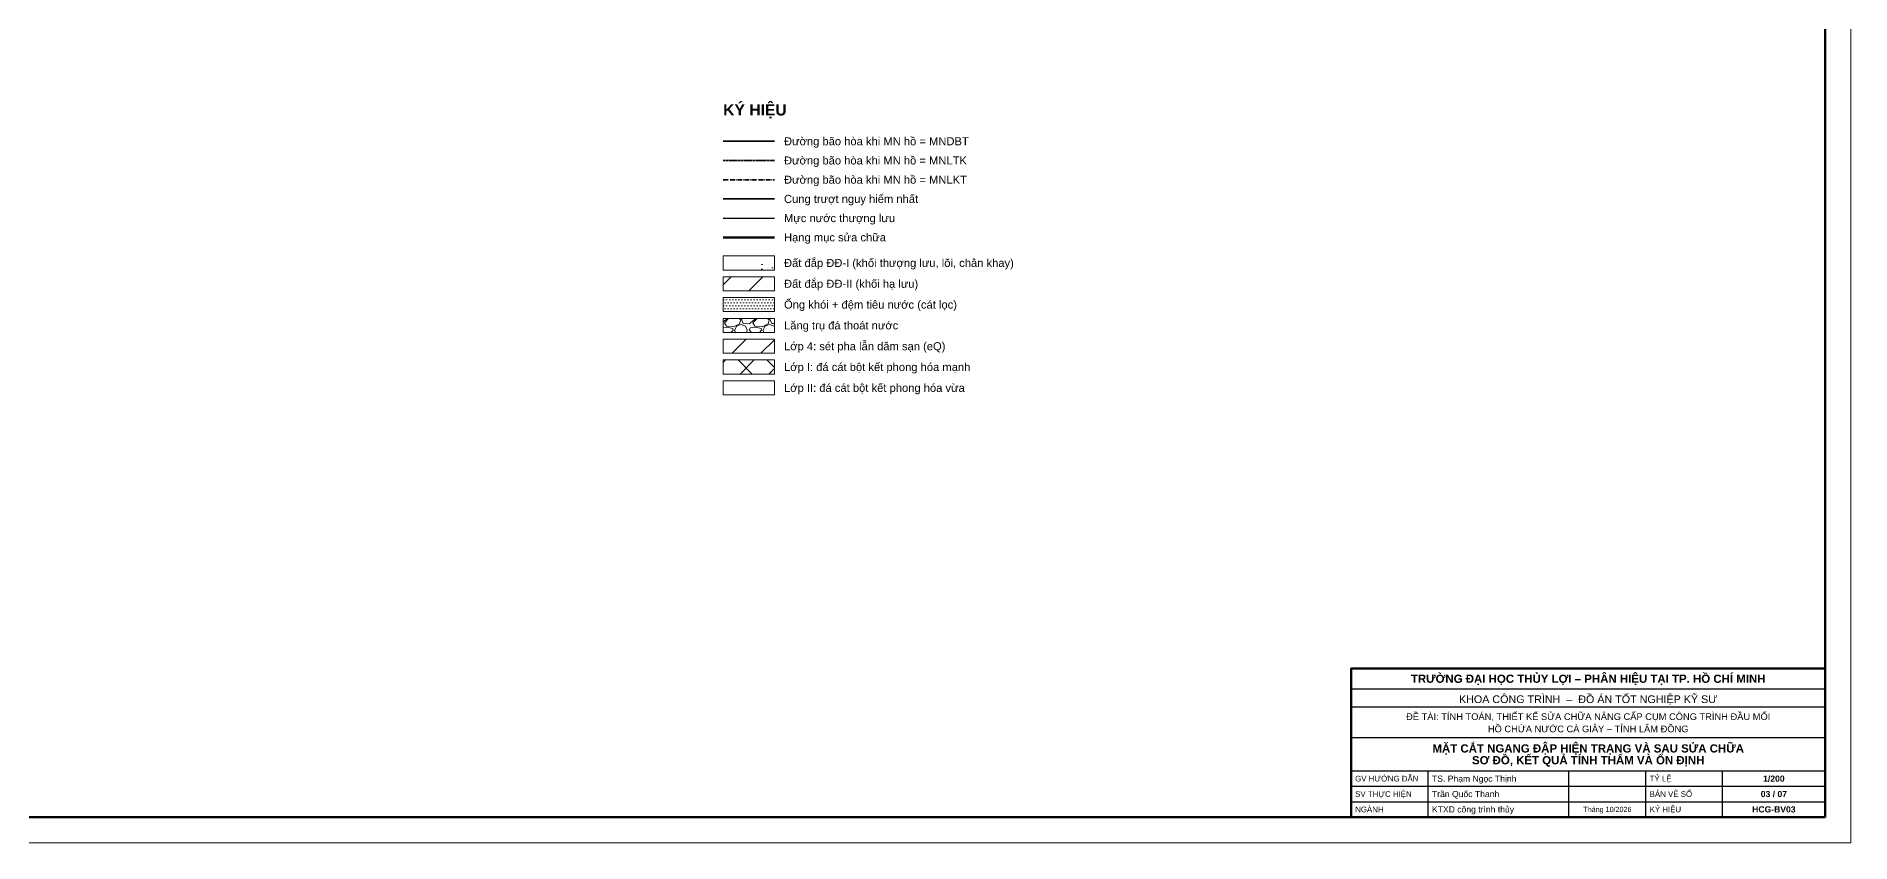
# Model space of a CAD drawing. Header units: millimetres. Extents: x 0 to 1189, y 0 to 841.
# Drawn here: x 481 to 1189, y 0 to 315 of the extents above; entities that cross this region are included whole.
import ezdxf
from ezdxf.enums import TextEntityAlignment as Align

# ---------------------------------------------------------------- set-up
doc = ezdxf.new("R2010")
doc.units = ezdxf.units.MM
doc.linetypes.add('DASHDOT', pattern=[3.556, 2.54, -0.508, 0, -0.508])
doc.linetypes.add('DASHED', pattern=[1.524, 1.27, -0.254])
for name, color, linetype, lineweight in [('BANG', 7, 'CONTINUOUS', 25), ('CHU', 7, 'CONTINUOUS', 25), ('CHU_DAM', 7, 'CONTINUOUS', 35), ('CUNG_TRUOT', 6, 'CONTINUOUS', 35), ('HATCH', 8, 'CONTINUOUS', 13), ('KHUNG', 7, 'CONTINUOUS', 50), ('NET_MANH', 8, 'CONTINUOUS', 18), ('NUOC', 5, 'CONTINUOUS', 25), ('SUA_CHUA', 1, 'CONTINUOUS', 50), ('THAM', 1, 'CONTINUOUS', 35)]:
    doc.layers.add(name, color=color, linetype=linetype, lineweight=lineweight)
doc.styles.add('VN', font='arial.ttf')
doc.styles.add('VN_DAM', font='arialbd.ttf')

msp = doc.modelspace()

# ---------------------------------------------------------------- hatches: boundary and pattern name
at = {"layer": 'HATCH'}
h = msp.add_hatch(dxfattribs=at)
h.set_pattern_fill('AR-SAND', scale=0.3125)
h.paths.add_polyline_path([(748.75, 223.522), (768.75, 223.522), (768.75, 229.022), (748.75, 229.022)])
h = msp.add_hatch(dxfattribs=at)
h.set_pattern_fill('ANSI31', scale=2.75)
h.paths.add_polyline_path([(748.75, 215.397), (768.75, 215.397), (768.75, 220.897), (748.75, 220.897)])
h = msp.add_hatch(dxfattribs=at)
h.set_pattern_fill('DOTS', scale=0.75)
h.paths.add_polyline_path([(748.75, 207.272), (768.75, 207.272), (768.75, 212.772), (748.75, 212.772)])
h = msp.add_hatch(dxfattribs=at)
h.set_pattern_fill('GRAVEL', scale=0.4375)
h.paths.add_polyline_path([(748.75, 199.147), (768.75, 199.147), (768.75, 204.647), (748.75, 204.647)])
h = msp.add_hatch(dxfattribs=at)
h.set_pattern_fill('ANSI33', scale=2.5)
h.paths.add_polyline_path([(748.75, 191.022), (768.75, 191.022), (768.75, 196.522), (748.75, 196.522)])
h = msp.add_hatch(dxfattribs=at)
h.set_pattern_fill('ANSI37', scale=2.5)
h.paths.add_polyline_path([(748.75, 182.897), (768.75, 182.897), (768.75, 188.397), (748.75, 188.397)])
h = msp.add_hatch(dxfattribs=at)
h.set_pattern_fill('AR-B816', scale=0.1)
h.paths.add_polyline_path([(748.75, 174.772), (768.75, 174.772), (768.75, 180.272), (748.75, 180.272)])

# ---------------------------------------------------------------- linework, layer by layer
at = {"layer": 'BANG'}
for p, q in [((994, 60), (1179, 60)), ((994, 53), (1179, 53)), ((994, 41), (1179, 41)), ((994, 28), (1179, 28)), ((994, 22), (1179, 22)), ((1024, 10), (1024, 28)), ((1079, 10), (1079, 28)), ((1109, 10), (1109, 28)), ((1139, 10), (1139, 28)), ((994, 16), (1179, 16))]:
    msp.add_line(p, q, dxfattribs=at)
at = {"layer": 'CUNG_TRUOT', "linetype": 'CONTINUOUS', "ltscale": 0.75}
msp.add_line((748.75, 251.272), (768.75, 251.272), dxfattribs=at)
at = {"layer": 'KHUNG'}
for points in [[(20, 10), (1179, 10), (1179, 831), (20, 831)], [(994, 10), (1179, 10), (1179, 68), (994, 68)]]:
    msp.add_lwpolyline(points, close=True, dxfattribs=at)
at = {"layer": 'NET_MANH'}
for points in [[(0, 0), (1189, 0), (1189, 841), (0, 841)], [(748.75, 223.522), (768.75, 223.522), (768.75, 229.022), (748.75, 229.022)], [(748.75, 215.397), (768.75, 215.397), (768.75, 220.897), (748.75, 220.897)], [(748.75, 207.272), (768.75, 207.272), (768.75, 212.772), (748.75, 212.772)], [(748.75, 199.147), (768.75, 199.147), (768.75, 204.647), (748.75, 204.647)], [(748.75, 191.022), (768.75, 191.022), (768.75, 196.522), (748.75, 196.522)], [(748.75, 182.897), (768.75, 182.897), (768.75, 188.397), (748.75, 188.397)], [(748.75, 174.772), (768.75, 174.772), (768.75, 180.272), (748.75, 180.272)]]:
    msp.add_lwpolyline(points, close=True, dxfattribs=at)
at = {"layer": 'NUOC', "linetype": 'CONTINUOUS', "ltscale": 0.75}
msp.add_line((748.75, 243.772), (768.75, 243.772), dxfattribs=at)
at = {"layer": 'SUA_CHUA', "linetype": 'CONTINUOUS', "ltscale": 0.75}
msp.add_line((748.75, 236.272), (768.75, 236.272), dxfattribs=at)
at = {"layer": 'THAM', "linetype": 'CONTINUOUS', "ltscale": 0.75}
msp.add_line((748.75, 273.772), (768.75, 273.772), dxfattribs=at)
at = {"layer": 'THAM', "linetype": 'DASHED', "ltscale": 0.75}
msp.add_line((748.75, 266.272), (768.75, 266.272), dxfattribs=at)
at = {"layer": 'THAM', "linetype": 'DASHDOT', "ltscale": 0.75}
msp.add_line((748.75, 258.772), (768.75, 258.772), dxfattribs=at)

# ---------------------------------------------------------------- texts
at = {"layer": 'CHU', "style": 'VN'}
for s, height, p in [('Đường bão hòa khi MN hồ = MNDBT', 3.125, (772.5, 273.772)), ('Đường bão hòa khi MN hồ = MNLTK', 3.125, (772.5, 266.272)), ('Đường bão hòa khi MN hồ = MNLKT', 3.125, (772.5, 258.772)), ('Cung trượt nguy hiểm nhất', 3.125, (772.5, 251.272)), ('Mực nước thượng lưu', 3.125, (772.5, 243.772)), ('Hạng mục sửa chữa', 3.125, (772.5, 236.272)), ('Đất đắp ĐĐ-I (khối thượng lưu, lõi, chân khay)', 3.125, (772.5, 226.272)), ('Đất đắp ĐĐ-II (khối hạ lưu)', 3.125, (772.5, 218.147)), ('Ống khói + đệm tiêu nước (cát lọc)', 3.125, (772.5, 210.022)), ('Lăng trụ đá thoát nước', 3.125, (772.5, 201.897)), ('Lớp 4: sét pha lẫn dăm sạn (eQ)', 3.125, (772.5, 193.772)), ('Lớp I: đá cát bột kết phong hóa mạnh', 3.125, (772.5, 185.647)), ('Lớp II: đá cát bột kết phong hóa vừa', 3.125, (772.5, 177.522)), ('GV HƯỚNG DẪN', 2.2, (995.5, 25)), ('TS. Phạm Ngọc Thịnh', 2.4, (1025.5, 25)), ('TỶ LỆ', 2.2, (1110.5, 25)), ('SV THỰC HIỆN', 2.2, (995.5, 19)), ('NGÀNH', 2.2, (995.5, 13)), ('Trần Quốc Thanh', 2.4, (1025.5, 19)), ('KTXD công trình thủy', 2.4, (1025.5, 13)), ('BẢN VẼ SỐ', 2.2, (1110.5, 19)), ('KÝ HIỆU', 2.2, (1110.5, 13))]:
    msp.add_text(s, height=height, dxfattribs=at).set_placement(p, align=Align.MIDDLE_LEFT)
for s, height, p in [('KHOA CÔNG TRÌNH  –  ĐỒ ÁN TỐT NGHIỆP KỸ SƯ', 3, (1086.5, 56)), ('ĐỀ TÀI: TÍNH TOÁN, THIẾT KẾ SỬA CHỮA NÂNG CẤP CỤM CÔNG TRÌNH ĐẦU MỐI', 2.6, (1086.5, 49.2)), ('HỒ CHỨA NƯỚC CÀ GIÂY – TỈNH LÂM ĐỒNG', 2.6, (1086.5, 44.4)), ('Tháng 10/2026', 2, (1094, 13))]:
    msp.add_text(s, height=height, dxfattribs=at).set_placement(p, align=Align.MIDDLE_CENTER)
at = {"layer": 'CHU_DAM', "style": 'VN_DAM'}
msp.add_text('KÝ HIỆU', height=4.375, dxfattribs=at).set_placement((748.75, 282.522), align=Align.BOTTOM_LEFT)
for s, height, p in [('TRƯỜNG ĐẠI HỌC THỦY LỢI – PHÂN HIỆU TẠI TP. HỒ CHÍ MINH', 3.2, (1086.5, 64)), ('MẶT CẮT NGANG ĐẬP HIỆN TRẠNG VÀ SAU SỬA CHỮA', 3.2, (1086.5, 36.8)), ('SƠ ĐỒ, KẾT QUẢ TÍNH THẤM VÀ ỔN ĐỊNH', 3.2, (1086.5, 32.2)), ('1/200', 2.4, (1159, 25)), ('HCG-BV03', 2.4, (1159, 13)), ('03 / 07', 2.4, (1159, 19))]:
    msp.add_text(s, height=height, dxfattribs=at).set_placement(p, align=Align.MIDDLE_CENTER)

doc.saveas('drawing.dxf')
